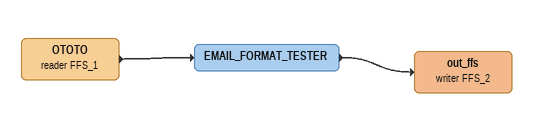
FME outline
OTOTO (reader FFS_1)
    -> EMAIL_FORMAT_TESTER
EMAIL_FORMAT_TESTER
    -> out_ffs (writer FFS_2)
out_ffs (writer FFS_2)
